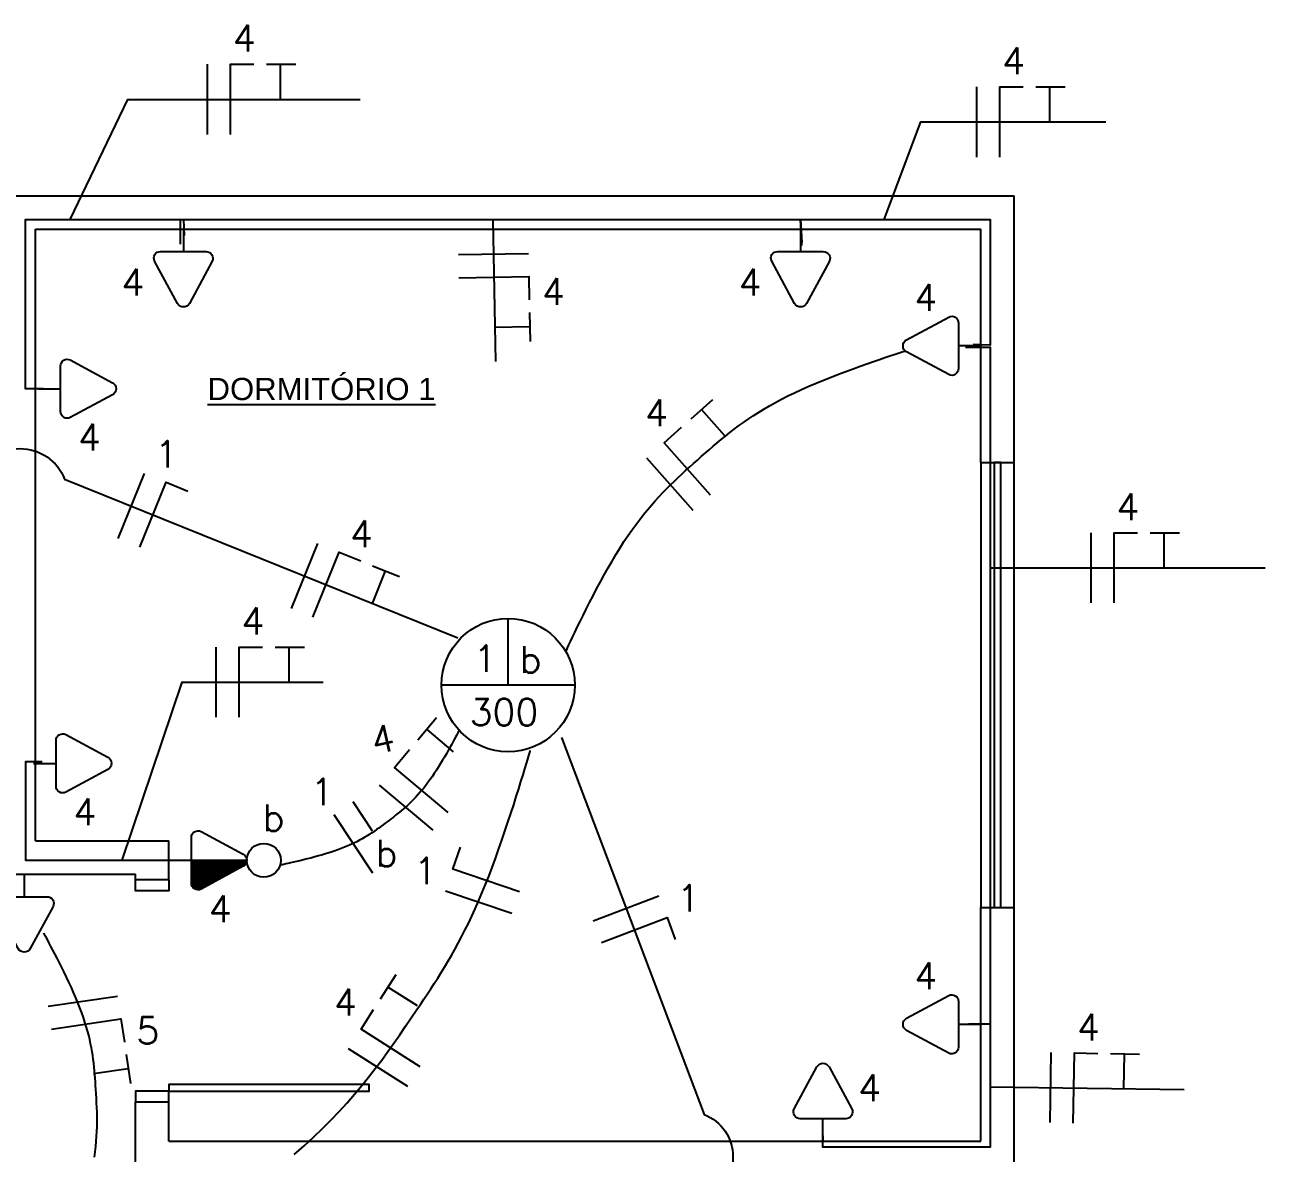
# Model space of a CAD drawing. Header units: millimetres. Extents: x 37 to 167, y 28 to 58.
# Drawn here: x 44.7 to 50.28, y 49.62 to 54.69 of the extents above; entities that cross this region are included whole.
import ezdxf

# ---------------------------------------------------------------- set-up
doc = ezdxf.new("R2010")
doc.units = ezdxf.units.MM
for name, color, linetype in [('ELE-ELETRODUTOS', 5, 'Continuous'), ('ELE-FIAÇÃO', 10, 'Continuous'), ('ELE-PONTO_ELÉTRICO', 14, 'Continuous'), ('ESQUADRIAS', 9, 'Continuous'), ('PAREDE', 8, 'Continuous'), ('PAREDE-BAIXA', 9, 'Continuous'), ('TXT_0', 7, 'Continuous')]:
    doc.layers.add(name, color=color, linetype=linetype)
doc.styles.add('ADITIVOCAD', font='RomanS')
doc.styles.get("Standard").update_dxf_attribs({"font": 'Arial'})

# ---------------------------------------------------------------- blocks, each defined once
blk = doc.blocks.new('ADC_PD_AB1')
at = {"flags": 128}
blk.add_lwpolyline([(0, 0), (1, 0), (1, 0.03), (0, 0.03)], close=True, dxfattribs=at)
at = {"flags": 8}
blk.add_attdef('$PORTA', (0.5, 0.1463), '', height=0.09, dxfattribs=at)
blk = doc.blocks.new('ADC_JPL')
at = {"linetype": 'ByBlock', "flags": 128}
blk.add_lwpolyline([(0, -0.015), (1, -0.015), (1, 0.015), (0, 0.015)], close=True, dxfattribs=at)
at = {"flags": 8}
blk.add_attdef('$JANELA', (0.5, 0.2002), '', height=0.09, dxfattribs=at)
blk = doc.blocks.new('ADCE_LINCT')
for p, q in [((0, 0), (0, 0.2499)), ((0.2499, 0), (-0.2499, 0))]:
    blk.add_line(p, q)
blk.add_circle((0, 0), 0.2499)
at = {"flags": 8}
for tag, p in [('$A', (-0.089, 0.0992)), ('$B', (0.0909, 0.096)), ('$C', (-0.0013, -0.1014))]:
    blk.add_attdef(tag, p, '', height=0.1, dxfattribs=at)
blk = doc.blocks.new('ADCE_TM-IT1')
h = blk.add_hatch()
h.set_pattern_fill('_U', color=256, scale=0.005, angle=45, style=0, pattern_type=2)
h.set_pattern_definition([(45, (14.318479, 8.071904), (-0.0035355339, 0.0035355339), [])])
h.paths.add_polyline_path([(0.0842, 0), (0.0842, -0.0869), (0.0847, -0.0907), (0.0857, -0.0945), (0.0873, -0.098), (0.0894, -0.1012), (0.092, -0.1041), (0.095, -0.1065), (0.0984, -0.1085), (0.102, -0.1098), (0.1058, -0.1106), (0.1096, -0.1108), (0.1135, -0.1104), (0.1172, -0.1094), (0.1207, -0.1079), (0.2784, -0.0226), (0.2817, -0.0204), (0.2846, -0.0178), (0.2871, -0.0148), (0.2892, -0.0114), (0.2906, -0.0078), (0.2915, -0.0039), (0.2915, 0)])
blk.add_line((0.0842, 0), (0.2918, 0))
at = {"flags": 128}
blk.add_lwpolyline([(0, 0), (0.0842, 0), (0.0842, 0.0853, -0.5575), (0.1207, 0.1079), (0.2784, 0.0226, -0.5959), (0.2784, -0.0226), (0.1207, -0.1079, -0.5789), (0.0842, -0.0853), (0.0842, 0)], format="xyb", dxfattribs=at)
blk.add_circle((0.3554, 0), 0.0635)
at = {"flags": 8}
for tag, p in [('$C', (0.1994, 0.3183)), ('$B', (0.3992, 0.1595)), ('$A', (0.1994, -0.1817))]:
    blk.add_attdef(tag, p, '', height=0.09, dxfattribs=at)
blk = doc.blocks.new('ADCE_TB_2P')
at = {"flags": 128}
blk.add_lwpolyline([(0, 0), (0.0842, 0), (0.0842, 0.0853, -0.5575), (0.1207, 0.1079), (0.2784, 0.0226, -0.5959), (0.2784, -0.0226), (0.1207, -0.1079, -0.5789), (0.0842, -0.0853), (0.0842, 0)], format="xyb", dxfattribs=at)
at = {"flags": 8}
for tag, p in [('$C', (0.1994, 0.3183)), ('$A', (0.1994, -0.1817))]:
    blk.add_attdef(tag, p, '', height=0.09, dxfattribs=at)
blk = doc.blocks.new('ADCE_FNT')
at = {"flags": 128}
for points in [[(-0.1565, -0.15), (-0.1565, 0.15)], [(-0.0575, -0.15), (-0.0575, 0.15), (0.0425, 0.15)], [(0.0965, 0.15), (0.2215, 0.15)], [(0.1565, 0), (0.1565, 0.15)]]:
    blk.add_lwpolyline(points, dxfattribs=at)
at = {"flags": 8}
blk.add_attdef('A', (-0.0374, 0.212), '', height=0.1, dxfattribs=at)
blk = doc.blocks.new('ADCE_FR')
at = {"flags": 128}
for points in [[(-0.0495, -0.15), (-0.0495, 0.15)], [(0.0495, 0), (0.0495, 0.15)]]:
    blk.add_lwpolyline(points, dxfattribs=at)
at = {"flags": 8}
for tag, p in [('A', (-0.0393, 0.2618)), ('B', (0.0487, 0.2618))]:
    blk.add_attdef(tag, p, '', height=0.1, dxfattribs=at)
blk = doc.blocks.new('ADCE_FN')
at = {"flags": 128}
for points in [[(-0.0495, -0.15), (-0.0495, 0.15)], [(0.0495, -0.15), (0.0495, 0.15), (0.1495, 0.15)]]:
    blk.add_lwpolyline(points, dxfattribs=at)
at = {"flags": 8}
blk.add_attdef('A', (-0.043, 0.212), '', height=0.1, dxfattribs=at)

msp = doc.modelspace()

# ---------------------------------------------------------------- linework, layer by layer
at = {"layer": 'ELE-ELETRODUTOS', "flags": 128}
for points in [[(44.7828, 53.0573), (44.7035, 53.0573), (44.7035, 53.8182), (45.414, 53.8182), (45.4174, 53.7459)], [(45.4014, 53.7068), (45.4014, 53.8182), (48.1878, 53.8182), (48.1928, 53.7139)], [(48.1932, 53.7011), (48.1878, 53.8182), (49.0398, 53.8182), (49.0398, 53.2531), (48.9636, 53.2559)], [(48.9295, 53.2438), (49.0398, 53.2438), (49.0398, 50.2001), (48.9611, 50.2004)], [(47.133, 51.8755), (47.1339, 51.8775), (47.1366, 51.8834), (47.1409, 51.893), (47.1468, 51.9058), (47.1542, 51.9217), (47.163, 51.9404), (47.1731, 51.9616), (47.1843, 51.9851), (47.1967, 52.0105), (47.21, 52.0376), (47.2242, 52.0662), (47.2392, 52.0958), (47.2549, 52.1264), (47.2712, 52.1576), (47.2881, 52.1891), (47.3053, 52.2207), (47.3228, 52.252), (47.3406, 52.2829), (47.3585, 52.313), (47.3764, 52.3421), (47.3764, 52.3421), (47.3942, 52.3699), (47.412, 52.3965), (47.4297, 52.4219), (47.4473, 52.4462), (47.4649, 52.4695), (47.4824, 52.4918), (47.4998, 52.5131), (47.5173, 52.5336), (47.5346, 52.5534), (47.552, 52.5724), (47.5693, 52.5907), (47.5866, 52.6084), (47.6038, 52.6257), (47.6211, 52.6424), (47.6383, 52.6588), (47.6555, 52.6748), (47.6727, 52.6906), (47.6899, 52.7061), (47.7071, 52.7216), (47.7243, 52.7369), (47.7417, 52.7524), (47.7591, 52.7678), (47.7768, 52.7833), (47.7946, 52.7987), (47.8127, 52.8141), (47.8311, 52.8294), (47.8499, 52.8448), (47.8692, 52.8601), (47.889, 52.8753), (47.9095, 52.8905), (47.9306, 52.9057), (47.9524, 52.9208), (47.975, 52.9359), (47.9985, 52.9509), (48.0229, 52.9658), (48.0483, 52.9807), (48.0747, 52.9955), (48.1023, 53.0102), (48.1311, 53.0249), (48.1611, 53.0395), (48.1611, 53.0395), (48.1924, 53.0539), (48.2247, 53.0683), (48.2578, 53.0824), (48.2913, 53.0962), (48.325, 53.1097), (48.3586, 53.1228), (48.3919, 53.1354), (48.4244, 53.1475), (48.456, 53.159), (48.4863, 53.1698), (48.5151, 53.1799), (48.542, 53.1893), (48.5669, 53.1977), (48.5894, 53.2052), (48.6092, 53.2118), (48.626, 53.2173), (48.6396, 53.2217), (48.6497, 53.2249), (48.6559, 53.2269), (48.6581, 53.2276)], [(46.6534, 51.5214), (46.6529, 51.5204), (46.6514, 51.5176), (46.6491, 51.5131), (46.6458, 51.5069), (46.6418, 51.4993), (46.637, 51.4904), (46.6316, 51.4803), (46.6255, 51.4691), (46.6188, 51.457), (46.6116, 51.4441), (46.6039, 51.4305), (46.5958, 51.4164), (46.5873, 51.4018), (46.5785, 51.387), (46.5695, 51.3721), (46.5602, 51.3571), (46.5508, 51.3423), (46.5413, 51.3277), (46.5317, 51.3135), (46.5222, 51.2998), (46.5222, 51.2998), (46.5127, 51.2867), (46.5033, 51.2742), (46.4939, 51.2624), (46.4846, 51.251), (46.4753, 51.2402), (46.466, 51.2299), (46.4568, 51.22), (46.4477, 51.2105), (46.4386, 51.2015), (46.4295, 51.1928), (46.4204, 51.1844), (46.4114, 51.1763), (46.4024, 51.1684), (46.3934, 51.1608), (46.3844, 51.1534), (46.3754, 51.1462), (46.3664, 51.1391), (46.3575, 51.1321), (46.3485, 51.1252), (46.3395, 51.1183), (46.3395, 51.1183), (46.3302, 51.1111), (46.3208, 51.1039), (46.3113, 51.0968), (46.3018, 51.0897), (46.2921, 51.0826), (46.2822, 51.0755), (46.2721, 51.0685), (46.2618, 51.0616), (46.2512, 51.0547), (46.2403, 51.0479), (46.2291, 51.0411), (46.2175, 51.0344), (46.2054, 51.0278), (46.193, 51.0213), (46.1801, 51.0148), (46.1667, 51.0085), (46.1527, 51.0023), (46.1382, 50.9962), (46.123, 50.9902), (46.1073, 50.9843), (46.1073, 50.9843), (46.0909, 50.9786), (46.0739, 50.973), (46.0566, 50.9676), (46.0391, 50.9624), (46.0215, 50.9573), (46.004, 50.9525), (45.9866, 50.9479), (45.9697, 50.9435), (45.9532, 50.9394), (45.9374, 50.9356), (45.9224, 50.9321), (45.9084, 50.9288), (45.8955, 50.9259), (45.8838, 50.9233), (45.8735, 50.9211), (45.8647, 50.9192), (45.8576, 50.9178), (45.8524, 50.9167), (45.8492, 50.916), (45.8481, 50.9158)], [(45.9116, 49.6145), (45.9563, 49.6536), (45.9989, 49.6926), (46.0394, 49.7315), (46.0779, 49.7703), (46.1147, 49.8091), (46.1498, 49.8477), (46.1834, 49.8862), (46.2155, 49.9246), (46.2464, 49.963), (46.2762, 50.0012), (46.305, 50.0394), (46.3328, 50.0775), (46.36, 50.1156), (46.3865, 50.1535), (46.4126, 50.1914), (46.4383, 50.2293), (46.4638, 50.267), (46.4638, 50.267), (46.4793, 50.2901), (46.4949, 50.3133), (46.5104, 50.3366), (46.5259, 50.3601), (46.5413, 50.3839), (46.5567, 50.4081), (46.5721, 50.4327), (46.5875, 50.4578), (46.6029, 50.4834), (46.6182, 50.5098), (46.6335, 50.5369), (46.6488, 50.5648), (46.6641, 50.5936), (46.6794, 50.6233), (46.6946, 50.6541), (46.7099, 50.686), (46.7251, 50.7192), (46.7404, 50.7535), (46.7556, 50.7893), (46.7708, 50.8264), (46.786, 50.865), (46.8011, 50.9048), (46.816, 50.9453), (46.8308, 50.9864), (46.8452, 51.0276), (46.8592, 51.0686), (46.8728, 51.109), (46.8858, 51.1486), (46.8983, 51.1869), (46.91, 51.2237), (46.921, 51.2587), (46.9312, 51.2913), (46.9404, 51.3214), (46.9487, 51.3486), (46.9558, 51.3726), (46.9619, 51.3929), (46.9667, 51.4093), (46.9703, 51.4215), (46.9725, 51.429), (46.9732, 51.4316), (46.9732, 51.4316)], [(44.7793, 51.3796), (44.7485, 51.3796), (44.7034, 51.3796), (44.7034, 50.9376), (45.3485, 50.9376), (45.366, 50.9366)], [(45.0135, 49.6033), (45.017, 49.6273), (45.0199, 49.6509), (45.0222, 49.6741), (45.0239, 49.6968), (45.025, 49.7191), (45.0257, 49.7411), (45.026, 49.7628), (45.0259, 49.7841), (45.0255, 49.8053), (45.0248, 49.8263), (45.0239, 49.847), (45.0228, 49.8677), (45.0217, 49.8882), (45.0204, 49.9087), (45.0204, 49.9087), (45.0193, 49.9251), (45.0182, 49.9416), (45.0171, 49.958), (45.0158, 49.9746), (45.0143, 49.9913), (45.0126, 50.008), (45.0107, 50.025), (45.0086, 50.0421), (45.0061, 50.0595), (45.0033, 50.0772), (45.0002, 50.0951), (44.9966, 50.1133), (44.9926, 50.1319), (44.9881, 50.1509), (44.983, 50.1703), (44.9774, 50.1901), (44.9713, 50.2104), (44.9645, 50.2312), (44.957, 50.2525), (44.9489, 50.2744), (44.9489, 50.2744), (44.94, 50.2968), (44.9305, 50.3197), (44.9205, 50.3428), (44.9102, 50.3661), (44.8995, 50.3892), (44.8887, 50.412), (44.8779, 50.4345), (44.8671, 50.4563), (44.8566, 50.4774), (44.8463, 50.4975), (44.8365, 50.5165), (44.8272, 50.5343), (44.8186, 50.5506), (44.8107, 50.5652), (44.8038, 50.5781), (44.7978, 50.589), (44.793, 50.5978), (44.7894, 50.6043), (44.7871, 50.6083), (44.7864, 50.6097), (44.7864, 50.6097)], [(48.9426, 50.202), (49.0398, 50.202), (49.0398, 49.6476), (48.2886, 49.6476), (48.2895, 49.6993)]]:
    msp.add_lwpolyline(points, dxfattribs=at)
for points in [[(42.6871, 51.9772), (43.4422, 52.4584), (44.4785, 52.6509, -0.6841), (44.8801, 52.6509), (46.6473, 51.9371)], [(47.1132, 51.4898), (47.7538, 49.7953, -0.6841), (47.7538, 49.4144), (47.4, 48.2216)]]:
    msp.add_lwpolyline(points, format="xyb", dxfattribs=at)
at = {"layer": 'ELE-FIAÇÃO', "flags": 128}
for points in [[(44.9055, 53.8182), (45.1639, 54.3581), (46.2087, 54.3581)], [(48.5636, 53.8182), (48.7279, 54.2564), (49.5604, 54.2564)], [(46.8044, 53.8182), (46.8161, 53.1791)], [(49.0398, 52.2521), (50.2762, 52.2521)], [(45.139, 50.9376), (45.4088, 51.7382), (46.0421, 51.7382)], [(49.0398, 49.9188), (49.9126, 49.9071)]]:
    msp.add_lwpolyline(points, dxfattribs=at)
at = {"layer": 'ESQUADRIAS', "flags": 128}
for points in [[(45.3485, 50.8501), (45.3485, 50.8001), (45.1985, 50.8001), (45.1985, 50.8501)], [(45.3485, 49.8501), (45.3485, 49.9001), (45.1985, 49.9001), (45.1985, 49.8501)]]:
    msp.add_lwpolyline(points, dxfattribs=at)
at = {"layer": 'PAREDE'}
for p, q in [((40.2485, 53.9251), (49.1485, 53.9251)), ((49.1485, 52.7251), (49.1485, 53.9251)), ((44.7485, 51.0251), (44.7485, 53.7751)), ((44.7485, 53.7751), (48.9985, 53.7751)), ((48.9985, 52.7251), (48.9985, 53.7751)), ((48.9985, 52.7251), (49.1485, 52.7251)), ((44.7485, 51.0251), (45.3485, 51.0251)), ((45.3485, 50.8501), (45.3485, 51.0251)), ((44.1985, 50.8751), (45.1985, 50.8751)), ((45.1985, 50.8501), (45.1985, 50.8751)), ((45.3485, 50.8501), (45.1985, 50.8501)), ((48.9985, 49.6751), (48.9985, 50.7251)), ((48.9985, 50.7251), (49.1485, 50.7251)), ((49.1485, 49.0251), (49.1485, 50.7251)), ((45.3485, 49.8501), (45.1985, 49.8501)), ((45.1985, 49.4251), (45.1985, 49.8501)), ((45.3485, 49.6751), (45.3485, 49.8501)), ((45.3485, 49.6751), (48.9985, 49.6751))]:
    msp.add_line(p, q, dxfattribs=at)
at = {"layer": 'PAREDE-BAIXA'}
for p, q in [((48.9985, 52.7251), (48.9985, 50.7251)), ((49.1485, 50.7251), (49.1485, 52.7251))]:
    msp.add_line(p, q, dxfattribs=at)

# ---------------------------------------------------------------- block references
at = {"layer": 'ELE-FIAÇÃO'}
ref = msp.add_blockref('ADCE_FNT', (45.6863, 54.3581), dxfattribs=dict(at, xscale=1.05, yscale=1.05, zscale=1.05))
ref.add_attrib('A', '4', (45.6359, 54.5732), dxfattribs={"layer": 'TXT_0', "height": 0.12, "style": 'ADITIVOCAD'})
ref = msp.add_blockref('ADCE_FNT', (49.1442, 54.2564), dxfattribs=dict(at, xscale=1.05, yscale=1.05, zscale=1.05))
ref.add_attrib('A', '4', (49.0938, 54.4715), dxfattribs={"layer": 'TXT_0', "height": 0.12, "style": 'ADITIVOCAD'})
ref = msp.add_blockref('ADCE_FNT', (46.8102, 53.4987), dxfattribs=dict(at, xscale=1.05, yscale=1.05, zscale=1.05, rotation=271))
ref.add_attrib('A', '4', (47.0254, 53.4339), dxfattribs={"layer": 'TXT_0', "height": 0.12, "style": 'ADITIVOCAD'})
ref = msp.add_blockref('ADCE_FNT', (47.7243, 52.7369), dxfattribs=dict(at, xscale=1.05, yscale=1.05, zscale=1.05, rotation=41.56))
ref.add_attrib('A', '4', (47.489, 52.8891), dxfattribs={"layer": 'TXT_0', "height": 0.12, "style": 'ADITIVOCAD'})
ref = msp.add_blockref('ADCE_FN', (45.2285, 52.5101), dxfattribs=dict(at, xscale=1.05, yscale=1.05, zscale=1.05, rotation=338.0061))
ref.add_attrib('A', '1', (45.2865, 52.7038), dxfattribs={"layer": 'TXT_0', "height": 0.12, "style": 'ADITIVOCAD'})
ref = msp.add_blockref('ADCE_FNT', (49.658, 52.2521), dxfattribs=dict(at, xscale=1.05, yscale=1.05, zscale=1.05))
ref.add_attrib('A', '4', (49.6076, 52.4671), dxfattribs={"layer": 'TXT_0', "height": 0.12, "style": 'ADITIVOCAD'})
ref = msp.add_blockref('ADCE_FNT', (46.1109, 52.1538), dxfattribs=dict(at, xscale=1.05, yscale=1.05, zscale=1.05, rotation=338.0061))
ref.add_attrib('A', '4', (46.1628, 52.3452), dxfattribs={"layer": 'TXT_0', "height": 0.12, "style": 'ADITIVOCAD'})
ref = msp.add_blockref('ADCE_FNT', (45.7254, 51.7382), dxfattribs=dict(at, xscale=1.05, yscale=1.05, zscale=1.05))
ref.add_attrib('A', '4', (45.6751, 51.9532), dxfattribs={"layer": 'TXT_0', "height": 0.12, "style": 'ADITIVOCAD'})
ref = msp.add_blockref('ADCE_FNT', (46.5222, 51.2998), dxfattribs=dict(at, xscale=1.05, yscale=1.05, zscale=1.05, rotation=49.8927))
ref.add_attrib('A', '4', (46.273, 51.4124), dxfattribs={"layer": 'TXT_0', "height": 0.12, "rotation": 12.9527, "style": 'ADITIVOCAD'})
ref = msp.add_blockref('ADCE_FR', (46.2211, 51.0397), dxfattribs=dict(at, xscale=1.05, yscale=1.05, zscale=1.05, rotation=33.5337))
ref.add_attrib('A', '1', (45.9862, 51.186), dxfattribs={"layer": 'TXT_0', "height": 0.12, "style": 'ADITIVOCAD'})
ref.add_attrib('B', 'b', (46.2775, 50.9091), dxfattribs={"layer": 'TXT_0', "height": 0.12, "style": 'ADITIVOCAD'})
ref = msp.add_blockref('ADCE_FN', (46.758, 50.7976), dxfattribs=dict(at, xscale=1.05, yscale=1.05, zscale=1.05, rotation=71.252))
ref.add_attrib('A', '1', (46.4502, 50.8296), dxfattribs={"layer": 'TXT_0', "height": 0.12, "style": 'ADITIVOCAD'})
ref = msp.add_blockref('ADCE_FN', (47.422, 50.673), dxfattribs=dict(at, xscale=1.05, yscale=1.05, zscale=1.05, rotation=290.7096))
ref.add_attrib('A', '1', (47.6321, 50.7068), dxfattribs={"layer": 'TXT_0', "height": 0.12, "style": 'ADITIVOCAD'})
ref = msp.add_blockref('ADCE_FNT', (46.3775, 50.1442), dxfattribs=dict(at, xscale=1.05, yscale=1.05, zscale=1.05, rotation=57.4705))
ref.add_attrib('A', '4', (46.0907, 50.2402), dxfattribs={"layer": 'TXT_0', "height": 0.12, "style": 'ADITIVOCAD'})
ref = msp.add_blockref('ADCE_FNT', (44.9862, 50.1419), dxfattribs=dict(at, xscale=1.05, yscale=1.05, zscale=1.05, rotation=278.3414))
ref.add_attrib('A', '5', (45.2026, 50.1123), dxfattribs={"layer": 'TXT_0', "height": 0.12, "style": 'ADITIVOCAD'})
ref = msp.add_blockref('ADCE_FNT', (49.4762, 49.913), dxfattribs=dict(at, xscale=1.05, yscale=1.05, zscale=1.05, rotation=359))
ref.add_attrib('A', '4', (49.4306, 50.1278), dxfattribs={"layer": 'TXT_0', "height": 0.12, "style": 'ADITIVOCAD'})
at = {"layer": 'ELE-PONTO_ELÉTRICO'}
ref = msp.add_blockref('ADCE_TB_2P', (45.414, 53.7751), dxfattribs=dict(at, xscale=1.2, yscale=1.2, zscale=1.2, rotation=270))
ref.add_attrib('$A', '4', (45.1359, 53.4758), dxfattribs={"layer": 'TXT_0', "height": 0.12, "style": 'ADITIVOCAD'})
ref = msp.add_blockref('ADCE_TB_2P', (48.1878, 53.7751), dxfattribs=dict(at, xscale=1.2, yscale=1.2, zscale=1.2, rotation=270))
ref.add_attrib('$A', '4', (47.9098, 53.4758), dxfattribs={"layer": 'TXT_0', "height": 0.12, "style": 'ADITIVOCAD'})
ref = msp.add_blockref('ADCE_TB_2P', (48.9985, 53.2501), dxfattribs=dict(at, xscale=1.2, yscale=1.2, zscale=1.2, rotation=180))
ref.add_attrib('$A', '4', (48.6992, 53.4081), dxfattribs={"layer": 'TXT_0', "height": 0.12, "style": 'ADITIVOCAD'})
ref = msp.add_blockref('ADCE_TB_2P', (44.7607, 53.0573), dxfattribs=dict(at, xscale=1.2, yscale=1.2, zscale=1.2))
ref.add_attrib('$A', '4', (44.94, 52.7793), dxfattribs={"layer": 'TXT_0', "height": 0.12, "style": 'ADITIVOCAD'})
ref = msp.add_blockref('ADCE_LINCT', (46.8735, 51.7251), dxfattribs=dict(at, xscale=1.2, yscale=1.2, zscale=1.2))
ref.add_attrib('$A', '1', (46.7181, 51.7841), dxfattribs={"layer": 'TXT_0', "height": 0.12, "style": 'ADITIVOCAD'})
ref.add_attrib('$B', 'b', (46.9255, 51.7802), dxfattribs={"layer": 'TXT_0', "height": 0.12, "style": 'ADITIVOCAD'})
ref.add_attrib('$C', '300', (46.7005, 51.5434), dxfattribs={"layer": 'TXT_0', "height": 0.12, "style": 'ADITIVOCAD'})
ref = msp.add_blockref('ADCE_TB_2P', (44.7404, 51.3734), dxfattribs=dict(at, xscale=1.2, yscale=1.2, zscale=1.2))
ref.add_attrib('$A', '4', (44.9196, 51.0954), dxfattribs={"layer": 'TXT_0', "height": 0.12, "style": 'ADITIVOCAD'})
ref = msp.add_blockref('ADCE_TM-IT1', (45.3485, 50.9376), dxfattribs=dict(at, xscale=1.2, yscale=1.2, zscale=1.2))
ref.add_attrib('$A', '4', (45.5278, 50.6595), dxfattribs={"layer": 'TXT_0', "height": 0.12, "style": 'ADITIVOCAD'})
ref.add_attrib('$B', 'b', (45.7704, 51.069), dxfattribs={"layer": 'TXT_0', "height": 0.12, "style": 'ADITIVOCAD'})
ref = msp.add_blockref('ADCE_TB_2P', (44.6985, 50.8751), dxfattribs=dict(at, xscale=1.2, yscale=1.2, zscale=1.2, rotation=270))
ref.add_attrib('$A', '5', (44.4233, 50.5758), dxfattribs={"layer": 'TXT_0', "height": 0.12, "style": 'ADITIVOCAD'})
ref = msp.add_blockref('ADCE_TB_2P', (48.9985, 50.2001), dxfattribs=dict(at, xscale=1.2, yscale=1.2, zscale=1.2, rotation=180))
ref.add_attrib('$A', '4', (48.6992, 50.3581), dxfattribs={"layer": 'TXT_0', "height": 0.12, "style": 'ADITIVOCAD'})
ref = msp.add_blockref('ADCE_TB_2P', (48.2886, 49.6751), dxfattribs=dict(at, xscale=1.2, yscale=1.2, zscale=1.2, rotation=90))
ref.add_attrib('$A', '4', (48.4466, 49.8543), dxfattribs={"layer": 'TXT_0', "height": 0.12, "style": 'ADITIVOCAD'})
at = {"layer": 'ESQUADRIAS', "xscale": 2, "zscale": 2, "rotation": 270}
msp.add_blockref('ADC_JPL', (49.0735, 52.7251), dxfattribs=at)
at = {"layer": 'ESQUADRIAS', "xscale": 0.9, "zscale": 0.9}
msp.add_blockref('ADC_PD_AB1', (45.3485, 49.9001), dxfattribs=at)

# ---------------------------------------------------------------- texts
msp.add_text('%%UDORMITÓRIO 1', height=0.1).set_placement((45.5225, 53.0062))

doc.saveas('drawing.dxf')
